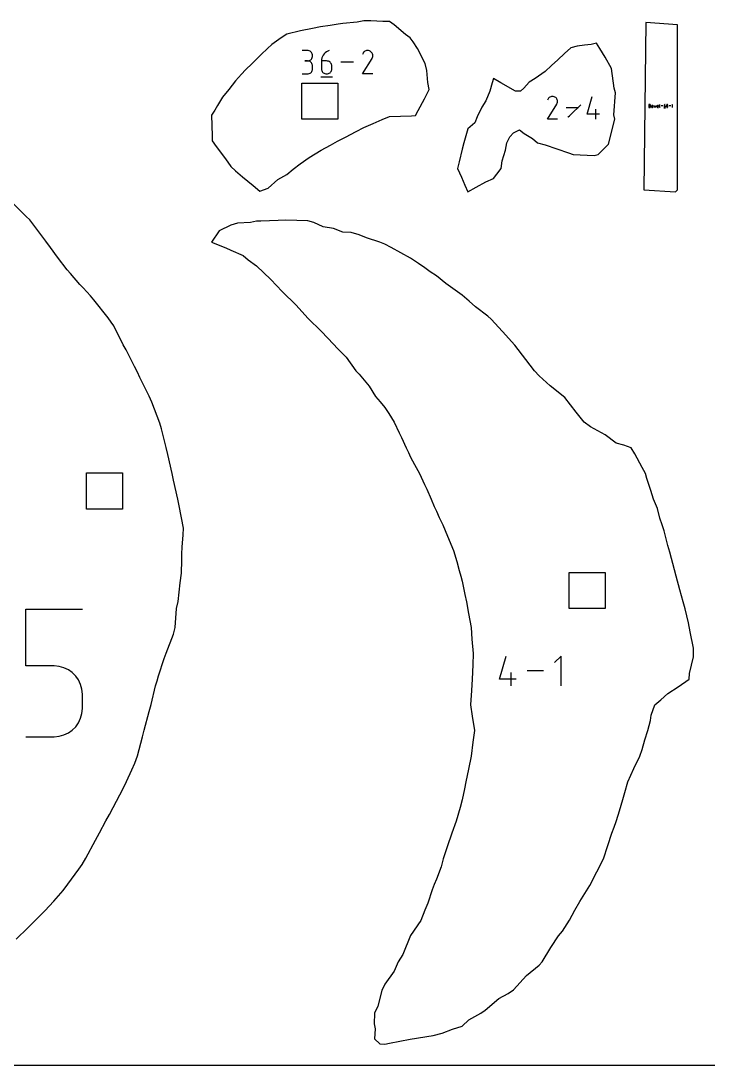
# Model space of a CAD drawing. Extents: x 0 to 12, y 0 to 12.
# Drawn here: x 4.609 to 7.65, y 0 to 4.624 of the extents above; entities that cross this region are included whole.
import ezdxf

# ---------------------------------------------------------------- set-up
doc = ezdxf.new("R2010")
doc.units = 0

msp = doc.modelspace()

# ---------------------------------------------------------------- linework, layer by layer
at = {"layer": 'annotation', "color": 1}
for p, q in [((5.876627, 4.492831), (5.853519, 4.492831)), ((5.880783, 4.492458), (5.876627, 4.492831)), ((5.884693, 4.491383), (5.880783, 4.492458)), ((5.888294, 4.489672), (5.884693, 4.491383)), ((5.891518, 4.487392), (5.888294, 4.489672)), ((5.894303, 4.484607), (5.891518, 4.487392)), ((5.960773, 4.487126), (5.955306, 4.483003)), ((5.966847, 4.49047), (5.960773, 4.487126)), ((5.973467, 4.492952), (5.966847, 4.49047)), ((5.973467, 4.492952), (5.973467, 4.492952)), ((6.128319, 4.487646), (6.12543, 4.484796)), ((6.131601, 4.48991), (6.128319, 4.487646)), ((6.135189, 4.491563), (6.131601, 4.48991)), ((6.138994, 4.492584), (6.135189, 4.491563)), ((6.142929, 4.492949), (6.138994, 4.492584)), ((6.146906, 4.492636), (6.142929, 4.492949)), ((6.150836, 4.491622), (6.146906, 4.492636)), ((6.154633, 4.489884), (6.150836, 4.491622)), ((6.158028, 4.487473), (6.154633, 4.489884)), ((6.154633, 4.489884), (6.154633, 4.489884)), ((6.160867, 4.48458), (6.158028, 4.487473)), ((5.876627, 4.446616), (5.865057, 4.446616)), ((5.865057, 4.446616), (5.876627, 4.446616)), ((5.876627, 4.446616), (5.880783, 4.446989)), ((5.880783, 4.446243), (5.876627, 4.446616)), ((5.876627, 4.446616), (5.876627, 4.446616)), ((5.880783, 4.446989), (5.884693, 4.448065)), ((5.884693, 4.445168), (5.880783, 4.446243)), ((5.884693, 4.448065), (5.888294, 4.449777)), ((5.888294, 4.443457), (5.884693, 4.445168)), ((5.888294, 4.449777), (5.891518, 4.452061)), ((5.891518, 4.441176), (5.888294, 4.443457)), ((5.891518, 4.452061), (5.894303, 4.454851)), ((5.894303, 4.438392), (5.891518, 4.441176)), ((5.896581, 4.481386), (5.894303, 4.484607)), ((5.894303, 4.454851), (5.896581, 4.458081)), ((5.89829, 4.477792), (5.896581, 4.481386)), ((5.896581, 4.458081), (5.89829, 4.461685)), ((5.899362, 4.473894), (5.89829, 4.477792)), ((5.89829, 4.461685), (5.899362, 4.465599)), ((5.899734, 4.469756), (5.899362, 4.473894)), ((5.899362, 4.465599), (5.899734, 4.469756)), ((5.899734, 4.469756), (5.899734, 4.469756)), ((5.939268, 4.453646), (5.938757, 4.446613)), ((5.938757, 4.446613), (5.938757, 4.412026)), ((5.961864, 4.446613), (5.938757, 4.446613)), ((5.940762, 4.460404), (5.939268, 4.453646)), ((5.943175, 4.466803), (5.940762, 4.460404)), ((5.946444, 4.472758), (5.943175, 4.466803)), ((5.950509, 4.478186), (5.946444, 4.472758)), ((5.955306, 4.483003), (5.950509, 4.478186)), ((5.96602, 4.446242), (5.961864, 4.446613)), ((5.969931, 4.445172), (5.96602, 4.446242)), ((5.973531, 4.443468), (5.969931, 4.445172)), ((5.976756, 4.441195), (5.973531, 4.443468)), ((5.97954, 4.438416), (5.976756, 4.441195)), ((6.080902, 4.440922), (6.024004, 4.440922)), ((6.119922, 4.388892), (6.162627, 4.45764)), ((6.123022, 4.481381), (6.119987, 4.47556)), ((6.12543, 4.484796), (6.123022, 4.481381)), ((6.163124, 4.481293), (6.160867, 4.48458)), ((6.162627, 4.45764), (6.162678, 4.457703)), ((6.162627, 4.45764), (6.162627, 4.45764)), ((6.162678, 4.457703), (6.162727, 4.457767)), ((6.162727, 4.457767), (6.162774, 4.457832)), ((6.162774, 4.457832), (6.162819, 4.457898)), ((6.162819, 4.457898), (6.162864, 4.457967)), ((6.162864, 4.457967), (6.162908, 4.458038)), ((6.162908, 4.458038), (6.162951, 4.458113)), ((6.162951, 4.458113), (6.162994, 4.458191)), ((6.162994, 4.458191), (6.163038, 4.458273)), ((6.163038, 4.458273), (6.164801, 4.462059)), ((6.163038, 4.458273), (6.163038, 4.458273)), ((6.164774, 4.477701), (6.163124, 4.481293)), ((6.165792, 4.473893), (6.164774, 4.477701)), ((6.164801, 4.462059), (6.165831, 4.465984)), ((6.166153, 4.469958), (6.165792, 4.473893)), ((6.165831, 4.465984), (6.166153, 4.469958)), ((5.888294, 4.392053), (5.891518, 4.394333)), ((5.891518, 4.394333), (5.894303, 4.397117)), ((5.896581, 4.43517), (5.894303, 4.438392)), ((5.894303, 4.397117), (5.896581, 4.400339)), ((5.89829, 4.431577), (5.896581, 4.43517)), ((5.896581, 4.400339), (5.89829, 4.403932)), ((5.899362, 4.427679), (5.89829, 4.431577)), ((5.89829, 4.403932), (5.899362, 4.407831)), ((5.899734, 4.423541), (5.899362, 4.427679)), ((5.899362, 4.407831), (5.899734, 4.411971)), ((5.899734, 4.411971), (5.899734, 4.423541)), ((5.899734, 4.423541), (5.899734, 4.423541)), ((5.938757, 4.412026), (5.938757, 4.412026)), ((5.938757, 4.412026), (5.93913, 4.407869)), ((5.93913, 4.407869), (5.940205, 4.403956)), ((5.940205, 4.403956), (5.941917, 4.400353)), ((5.941917, 4.400353), (5.944199, 4.397124)), ((5.944199, 4.397124), (5.946986, 4.394335)), ((5.946986, 4.394335), (5.950212, 4.392052)), ((5.973531, 4.392052), (5.976756, 4.394335)), ((5.976756, 4.394335), (5.97954, 4.397124)), ((5.981819, 4.435196), (5.97954, 4.438416)), ((5.97954, 4.397124), (5.981819, 4.400353)), ((5.983527, 4.4316), (5.981819, 4.435196)), ((5.981819, 4.400353), (5.983527, 4.403956)), ((5.9846, 4.427692), (5.983527, 4.4316)), ((5.983527, 4.403956), (5.9846, 4.407869)), ((5.984972, 4.423538), (5.9846, 4.427692)), ((5.9846, 4.407869), (5.984972, 4.412026)), ((5.984972, 4.412026), (5.984972, 4.423538)), ((5.984972, 4.423538), (5.984972, 4.423538)), ((5.853519, 4.388896), (5.876627, 4.388896)), ((5.876627, 4.388896), (5.880783, 4.389269)), ((5.876627, 4.388896), (5.876627, 4.388896)), ((5.880783, 4.389269), (5.884693, 4.390343)), ((5.884693, 4.390343), (5.888294, 4.392053)), ((5.935862, 4.375885), (5.987892, 4.375885)), ((5.950212, 4.392052), (5.953811, 4.39034)), ((5.953811, 4.39034), (5.957717, 4.389265)), ((5.957717, 4.389265), (5.961864, 4.388893)), ((5.961864, 4.388893), (5.96602, 4.389265)), ((5.961864, 4.388893), (5.961864, 4.388893)), ((5.96602, 4.389265), (5.969931, 4.39034)), ((5.969931, 4.39034), (5.973531, 4.392052)), ((6.166137, 4.388892), (6.119922, 4.388892)), ((6.939013, 4.188876), (6.980322, 4.255378)), ((6.942011, 4.278343), (6.939076, 4.272713)), ((6.944341, 4.281647), (6.942011, 4.278343)), ((6.947135, 4.284404), (6.944341, 4.281647)), ((6.950311, 4.286593), (6.947135, 4.284404)), ((6.953781, 4.288193), (6.950311, 4.286593)), ((6.957462, 4.289181), (6.953781, 4.288193)), ((6.961268, 4.289534), (6.957462, 4.289181)), ((6.965115, 4.289231), (6.961268, 4.289534)), ((6.968917, 4.28825), (6.965115, 4.289231)), ((6.972589, 4.286569), (6.968917, 4.28825)), ((6.975874, 4.284236), (6.972589, 4.286569)), ((6.972589, 4.286569), (6.972589, 4.286569)), ((6.97862, 4.281438), (6.975874, 4.284236)), ((6.980803, 4.278258), (6.97862, 4.281438)), ((6.980322, 4.255378), (6.980371, 4.25544)), ((6.980322, 4.255378), (6.980322, 4.255378)), ((6.980371, 4.25544), (6.980419, 4.255501)), ((6.980419, 4.255501), (6.980464, 4.255564)), ((6.980464, 4.255564), (6.980509, 4.255628)), ((6.980509, 4.255628), (6.980552, 4.255694)), ((6.980552, 4.255694), (6.980594, 4.255763)), ((6.980594, 4.255763), (6.980636, 4.255835)), ((6.980636, 4.255835), (6.980678, 4.255911)), ((6.980678, 4.255911), (6.98072, 4.255991)), ((6.98072, 4.255991), (6.982425, 4.259653)), ((6.98072, 4.255991), (6.98072, 4.255991)), ((6.9824, 4.274784), (6.980803, 4.278258)), ((6.983385, 4.2711), (6.9824, 4.274784)), ((6.982425, 4.259653), (6.983422, 4.263449)), ((6.983733, 4.267293), (6.983385, 4.2711)), ((6.983422, 4.263449), (6.983733, 4.267293)), ((7.114259, 4.211255), (7.136581, 4.289536)), ((7.076522, 4.239207), (7.021483, 4.239207)), ((7.037058, 4.203772), (7.042383, 4.210199)), ((7.042383, 4.210199), (7.08629, 4.252314)), ((7.170151, 4.211255), (7.114259, 4.211255)), ((7.153397, 4.188877), (7.153397, 4.233582)), ((7.392079, 4.254016), (7.387576, 4.254016)), ((7.387576, 4.254016), (7.387576, 4.240515)), ((7.387576, 4.240523), (7.392079, 4.240523)), ((7.387576, 4.240515), (7.387576, 4.240523)), ((7.392616, 4.253968), (7.392079, 4.254016)), ((7.392079, 4.240523), (7.392616, 4.240572)), ((7.392079, 4.240523), (7.392079, 4.240523)), ((7.393122, 4.253828), (7.392616, 4.253968)), ((7.392616, 4.240572), (7.393122, 4.240711)), ((7.393588, 4.253606), (7.393122, 4.253828)), ((7.393122, 4.240711), (7.393588, 4.240933)), ((7.394006, 4.25331), (7.393588, 4.253606)), ((7.393588, 4.240933), (7.394006, 4.24123)), ((7.394367, 4.252948), (7.394006, 4.25331)), ((7.394006, 4.24123), (7.394367, 4.241591)), ((7.394663, 4.252529), (7.394367, 4.252948)), ((7.394367, 4.241591), (7.394663, 4.24201)), ((7.394885, 4.252061), (7.394663, 4.252529)), ((7.394663, 4.24201), (7.394885, 4.242478)), ((7.395025, 4.251553), (7.394885, 4.252061)), ((7.394885, 4.242478), (7.395025, 4.242986)), ((7.395073, 4.251014), (7.395025, 4.251553)), ((7.395025, 4.242986), (7.395073, 4.243525)), ((7.395073, 4.243525), (7.395073, 4.251014)), ((7.395073, 4.251014), (7.395073, 4.251014)), ((7.400184, 4.24705), (7.400136, 4.246511)), ((7.400136, 4.246511), (7.400136, 4.243517)), ((7.400136, 4.243517), (7.400136, 4.243517)), ((7.400136, 4.243517), (7.400184, 4.242978)), ((7.400324, 4.247557), (7.400184, 4.24705)), ((7.400184, 4.242978), (7.400324, 4.24247)), ((7.400546, 4.248024), (7.400324, 4.247557)), ((7.400324, 4.24247), (7.400546, 4.242002)), ((7.400842, 4.248442), (7.400546, 4.248024)), ((7.400546, 4.242002), (7.400842, 4.241583)), ((7.401204, 4.248802), (7.400842, 4.248442)), ((7.400842, 4.241583), (7.401204, 4.241221)), ((7.401623, 4.249097), (7.401204, 4.248802)), ((7.401204, 4.241221), (7.401623, 4.240925)), ((7.402091, 4.249318), (7.401623, 4.249097)), ((7.401623, 4.240925), (7.402091, 4.240703)), ((7.402598, 4.249457), (7.402091, 4.249318)), ((7.402091, 4.240703), (7.402598, 4.240563)), ((7.403138, 4.249505), (7.402598, 4.249457)), ((7.402598, 4.240563), (7.403138, 4.240515)), ((7.403677, 4.249457), (7.403138, 4.249505)), ((7.403138, 4.249505), (7.403138, 4.249505)), ((7.403138, 4.240515), (7.403677, 4.240563)), ((7.403138, 4.240515), (7.403138, 4.240515)), ((7.404185, 4.249318), (7.403677, 4.249457)), ((7.403677, 4.240563), (7.404185, 4.240703)), ((7.404652, 4.249097), (7.404185, 4.249318)), ((7.404185, 4.240703), (7.404653, 4.240925)), ((7.405071, 4.248802), (7.404652, 4.249097)), ((7.404653, 4.240925), (7.405072, 4.241221)), ((7.405433, 4.248442), (7.405071, 4.248802)), ((7.405072, 4.241221), (7.405433, 4.241583)), ((7.405729, 4.248024), (7.405433, 4.248442)), ((7.405433, 4.241583), (7.40573, 4.242002)), ((7.405952, 4.247557), (7.405729, 4.248024)), ((7.40573, 4.242002), (7.405952, 4.24247)), ((7.406091, 4.24705), (7.405952, 4.247557)), ((7.405952, 4.24247), (7.406091, 4.242978)), ((7.40614, 4.246511), (7.406091, 4.24705)), ((7.406091, 4.242978), (7.40614, 4.243517)), ((7.40614, 4.243517), (7.40614, 4.246511)), ((7.40614, 4.246511), (7.40614, 4.246511)), ((7.413459, 4.240515), (7.411203, 4.249505)), ((7.415706, 4.246511), (7.413459, 4.240515)), ((7.417953, 4.240515), (7.415706, 4.246511)), ((7.420209, 4.249505), (7.417953, 4.240515)), ((7.425321, 4.247061), (7.425272, 4.246523)), ((7.425272, 4.246523), (7.425272, 4.242774)), ((7.425272, 4.245018), (7.431268, 4.245018)), ((7.425272, 4.242774), (7.425272, 4.242774)), ((7.425272, 4.242774), (7.425309, 4.242367)), ((7.425309, 4.242367), (7.425413, 4.241985)), ((7.42546, 4.247568), (7.425321, 4.247061)), ((7.425413, 4.241985), (7.42558, 4.241633)), ((7.425682, 4.248034), (7.42546, 4.247568)), ((7.42558, 4.241633), (7.425802, 4.241317)), ((7.425978, 4.248453), (7.425682, 4.248034)), ((7.425802, 4.241317), (7.426073, 4.241045)), ((7.42634, 4.248815), (7.425978, 4.248453)), ((7.426073, 4.241045), (7.426387, 4.240822)), ((7.426759, 4.249111), (7.42634, 4.248815)), ((7.426387, 4.240822), (7.426738, 4.240656)), ((7.426738, 4.240656), (7.427119, 4.240551)), ((7.427225, 4.249333), (7.426759, 4.249111)), ((7.427119, 4.240551), (7.427524, 4.240515)), ((7.427732, 4.249472), (7.427225, 4.249333)), ((7.427524, 4.240515), (7.431268, 4.240515)), ((7.42827, 4.249521), (7.427732, 4.249472)), ((7.42881, 4.249472), (7.42827, 4.249521)), ((7.42827, 4.249521), (7.42827, 4.249521)), ((7.429317, 4.249333), (7.42881, 4.249472)), ((7.429784, 4.249111), (7.429317, 4.249333)), ((7.430202, 4.248815), (7.429784, 4.249111)), ((7.430564, 4.248453), (7.430202, 4.248815)), ((7.430859, 4.248034), (7.430564, 4.248453)), ((7.431081, 4.247568), (7.430859, 4.248034)), ((7.43122, 4.247061), (7.431081, 4.247568)), ((7.431268, 4.246523), (7.43122, 4.247061)), ((7.431268, 4.245018), (7.431268, 4.246523)), ((7.431268, 4.246523), (7.431268, 4.246523)), ((7.436331, 4.242022), (7.436331, 4.254027)), ((7.436355, 4.24175), (7.436331, 4.242022)), ((7.436425, 4.241494), (7.436355, 4.24175)), ((7.436537, 4.241259), (7.436425, 4.241494)), ((7.436685, 4.241048), (7.436537, 4.241259)), ((7.436867, 4.240867), (7.436685, 4.241048)), ((7.437078, 4.240718), (7.436867, 4.240867)), ((7.437313, 4.240607), (7.437078, 4.240718)), ((7.437569, 4.240537), (7.437313, 4.240607)), ((7.437841, 4.240513), (7.437569, 4.240537)), ((7.437841, 4.240513), (7.437841, 4.240513)), ((7.450288, 4.247266), (7.442905, 4.247266)), ((7.454974, 4.238827), (7.461725, 4.238827)), ((7.455416, 4.248917), (7.455349, 4.248004)), ((7.455349, 4.248004), (7.455349, 4.243516)), ((7.458348, 4.248004), (7.455349, 4.248004)), ((7.455349, 4.243516), (7.455349, 4.243516)), ((7.455349, 4.243516), (7.455398, 4.242977)), ((7.455398, 4.242977), (7.455537, 4.242469)), ((7.45561, 4.249793), (7.455416, 4.248917)), ((7.455537, 4.242469), (7.455759, 4.242002)), ((7.455923, 4.250624), (7.45561, 4.249793)), ((7.455759, 4.242002), (7.456056, 4.241583)), ((7.456347, 4.251396), (7.455923, 4.250624)), ((7.456056, 4.241583), (7.456417, 4.241221)), ((7.456874, 4.2521), (7.456347, 4.251396)), ((7.456417, 4.241221), (7.456836, 4.240925)), ((7.456836, 4.240925), (7.457303, 4.240703)), ((7.457497, 4.252725), (7.456874, 4.2521)), ((7.457303, 4.240703), (7.457809, 4.240563)), ((7.458206, 4.25326), (7.457497, 4.252725)), ((7.457809, 4.240563), (7.458348, 4.240515)), ((7.458994, 4.253694), (7.458206, 4.25326)), ((7.458887, 4.247956), (7.458348, 4.248004)), ((7.458348, 4.240515), (7.458887, 4.240563)), ((7.458348, 4.240515), (7.458348, 4.240515)), ((7.459394, 4.247817), (7.458887, 4.247956)), ((7.458887, 4.240563), (7.459394, 4.240703)), ((7.459853, 4.254016), (7.458994, 4.253694)), ((7.459861, 4.247596), (7.459394, 4.247817)), ((7.459394, 4.240703), (7.459861, 4.240925)), ((7.459853, 4.254016), (7.459853, 4.254016)), ((7.46028, 4.247301), (7.459861, 4.247596)), ((7.459861, 4.240925), (7.46028, 4.241221)), ((7.460641, 4.24694), (7.46028, 4.247301)), ((7.46028, 4.241221), (7.460641, 4.241583)), ((7.460937, 4.246523), (7.460641, 4.24694)), ((7.460641, 4.241583), (7.460937, 4.242002)), ((7.461158, 4.246056), (7.460937, 4.246523)), ((7.460937, 4.242002), (7.461158, 4.242469)), ((7.461297, 4.245549), (7.461158, 4.246056)), ((7.461158, 4.242469), (7.461297, 4.242977)), ((7.461346, 4.24501), (7.461297, 4.245549)), ((7.461297, 4.242977), (7.461346, 4.243516)), ((7.461346, 4.243516), (7.461346, 4.24501)), ((7.461346, 4.24501), (7.461346, 4.24501)), ((7.466539, 4.2492), (7.46641, 4.247907)), ((7.46641, 4.247907), (7.46641, 4.246609)), ((7.46641, 4.246609), (7.466539, 4.245315)), ((7.466798, 4.250478), (7.466539, 4.2492)), ((7.466539, 4.245315), (7.466798, 4.244036)), ((7.467186, 4.25173), (7.466798, 4.250478)), ((7.466798, 4.244036), (7.467186, 4.242782)), ((7.467704, 4.252947), (7.467186, 4.25173)), ((7.467186, 4.242782), (7.467704, 4.241562)), ((7.467878, 4.253237), (7.467704, 4.252947)), ((7.467704, 4.252947), (7.467704, 4.252947)), ((7.467704, 4.241562), (7.467704, 4.241562)), ((7.467704, 4.241562), (7.46777, 4.241439)), ((7.46777, 4.241439), (7.467844, 4.241322)), ((7.467844, 4.241322), (7.467927, 4.241211)), ((7.468095, 4.253484), (7.467878, 4.253237)), ((7.467927, 4.241211), (7.468017, 4.241106)), ((7.468017, 4.241106), (7.468115, 4.241009)), ((7.468348, 4.253686), (7.468095, 4.253484)), ((7.468115, 4.241009), (7.468221, 4.240918)), ((7.468221, 4.240918), (7.468333, 4.240835)), ((7.468333, 4.240835), (7.468452, 4.24076)), ((7.46863, 4.25384), (7.468348, 4.253686)), ((7.468452, 4.24076), (7.468577, 4.240693)), ((7.468577, 4.240693), (7.468577, 4.240693)), ((7.468577, 4.240693), (7.468891, 4.240576)), ((7.468932, 4.253944), (7.46863, 4.25384)), ((7.468891, 4.240576), (7.469213, 4.240517)), ((7.469249, 4.253996), (7.468932, 4.253944)), ((7.469213, 4.240517), (7.469536, 4.240516)), ((7.469573, 4.253993), (7.469249, 4.253996)), ((7.469536, 4.240516), (7.469852, 4.240568)), ((7.469897, 4.253932), (7.469573, 4.253993)), ((7.469852, 4.240568), (7.470154, 4.240673)), ((7.470213, 4.253813), (7.469897, 4.253932)), ((7.470154, 4.240673), (7.470435, 4.240827)), ((7.470334, 4.253749), (7.470213, 4.253813)), ((7.470213, 4.253813), (7.470213, 4.253813)), ((7.47045, 4.253676), (7.470334, 4.253749)), ((7.470435, 4.240827), (7.470688, 4.241028)), ((7.470561, 4.253594), (7.47045, 4.253676)), ((7.470666, 4.253504), (7.470561, 4.253594)), ((7.470764, 4.253406), (7.470666, 4.253504)), ((7.470688, 4.241028), (7.470905, 4.241274)), ((7.470855, 4.2533), (7.470764, 4.253406)), ((7.470938, 4.253189), (7.470855, 4.2533)), ((7.470905, 4.241274), (7.471079, 4.241563)), ((7.471013, 4.253071), (7.470938, 4.253189)), ((7.471079, 4.252948), (7.471013, 4.253071)), ((7.471599, 4.251728), (7.471079, 4.252948)), ((7.471079, 4.252948), (7.471079, 4.252948)), ((7.471079, 4.241563), (7.471599, 4.24278)), ((7.471079, 4.241563), (7.471079, 4.241563)), ((7.471989, 4.250474), (7.471599, 4.251728)), ((7.471599, 4.24278), (7.471989, 4.244032)), ((7.47225, 4.249195), (7.471989, 4.250474)), ((7.471989, 4.244032), (7.47225, 4.24531)), ((7.47238, 4.247902), (7.47225, 4.249195)), ((7.47225, 4.24531), (7.47238, 4.246603)), ((7.47238, 4.246603), (7.47238, 4.247902)), ((7.484825, 4.247266), (7.477443, 4.247266)), ((7.492889, 4.254016), (7.489887, 4.251014)), ((7.492889, 4.240515), (7.492889, 4.254016)), ((6.983718, 4.188876), (6.939013, 4.188876)), ((7.028803, 4.197638), (7.030421, 4.198512)), ((7.030421, 4.198512), (7.037058, 4.203772)), ((4.629808, 1.767604), (4.629808, 2.019419)), ((4.629808, 2.019419), (4.880949, 2.019419)), ((6.727408, 1.709412), (6.75654, 1.81158)), ((6.999927, 1.81158), (6.970721, 1.782366)), ((6.999927, 1.680206), (6.999927, 1.81158)), ((4.755378, 1.767604), (4.629808, 1.767604)), ((4.777925, 1.765589), (4.755378, 1.767604)), ((4.799156, 1.759776), (4.777925, 1.765589)), ((4.818715, 1.750517), (4.799156, 1.759776)), ((4.836243, 1.738162), (4.818715, 1.750517)), ((4.851386, 1.723061), (4.836243, 1.738162)), ((4.863784, 1.705564), (4.851386, 1.723061)), ((6.778488, 1.680206), (6.778488, 1.738553)), ((6.921464, 1.745893), (6.849631, 1.745893)), ((4.873082, 1.686024), (4.863784, 1.705564)), ((4.878923, 1.664789), (4.873082, 1.686024)), ((4.880949, 1.642211), (4.878923, 1.664789)), ((6.800353, 1.709412), (6.727408, 1.709412)), ((4.880949, 1.579656), (4.880949, 1.642211)), ((4.880949, 1.642211), (4.880949, 1.642211)), ((4.878922, 1.557067), (4.880949, 1.579656)), ((4.863776, 1.51622), (4.873078, 1.535803)), ((4.873078, 1.535803), (4.878922, 1.557067)), ((4.818699, 1.471114), (4.836229, 1.48352)), ((4.836229, 1.48352), (4.851374, 1.498674)), ((4.851374, 1.498674), (4.863776, 1.51622)), ((4.629808, 1.453944), (4.755378, 1.453944)), ((4.755378, 1.453944), (4.777916, 1.45597)), ((4.755378, 1.453944), (4.755378, 1.453944)), ((4.777916, 1.45597), (4.799142, 1.461812)), ((4.799142, 1.461812), (4.818699, 1.471114))]:
    msp.add_line(p, q, dxfattribs=at)
at = {"layer": 'boundary', "color": 5}
for p, q in [((6.157007, 4.624012), (6.126953, 4.623708)), ((6.210679, 4.621392), (6.157007, 4.624012)), ((5.845672, 4.580062), (5.785613, 4.56571)), ((5.899393, 4.590824), (5.845672, 4.580062)), ((5.934584, 4.597243), (5.899393, 4.590824)), ((5.977982, 4.603605), (5.934584, 4.597243)), ((6.013173, 4.609683), (5.977982, 4.603605)), ((6.033599, 4.61292), (6.013173, 4.609683)), ((6.097081, 4.618399), (6.033599, 4.61292)), ((6.126953, 4.623708), (6.097081, 4.618399)), ((6.240733, 4.621696), (6.210679, 4.621392)), ((6.260423, 4.605791), (6.240733, 4.621696)), ((6.311204, 4.564332), (6.260423, 4.605791)), ((7.374609, 4.616406), (7.365234, 3.875781)), ((7.515234, 4.607031), (7.374609, 4.616406)), ((7.515234, 3.875781), (7.515234, 4.607031)), ((5.760556, 4.548427), (5.718701, 4.518915)), ((5.785613, 4.56571), (5.760556, 4.548427)), ((6.330894, 4.548427), (6.311204, 4.564332)), ((6.344149, 4.531707), (6.330894, 4.548427)), ((6.363632, 4.501653), (6.344149, 4.531707)), ((5.700505, 4.50228), (5.671833, 4.474554)), ((5.718701, 4.518915), (5.700505, 4.50228)), ((6.398069, 4.434647), (6.363632, 4.501653)), ((7.042383, 4.50522), (7.014293, 4.479264)), ((7.071233, 4.512103), (7.042383, 4.50522)), ((7.103662, 4.516489), (7.071233, 4.512103)), ((7.132847, 4.519981), (7.103662, 4.516489)), ((7.156163, 4.524629), (7.132847, 4.519981)), ((7.17043, 4.502314), (7.156163, 4.524629)), ((7.194369, 4.463611), (7.17043, 4.502314)), ((5.652066, 4.4546), (5.6323, 4.434647)), ((5.671833, 4.474554), (5.652066, 4.4546)), ((6.984819, 4.452029), (6.956729, 4.426072)), ((7.014293, 4.479264), (6.984819, 4.452029)), ((7.222754, 4.412812), (7.194369, 4.463611)), ((5.602436, 4.407505), (5.584571, 4.387797)), ((5.6323, 4.434647), (5.602436, 4.407505)), ((6.404815, 4.404593), (6.398069, 4.434647)), ((6.409533, 4.350921), (6.404815, 4.404593)), ((6.928603, 4.400162), (6.885057, 4.369175)), ((6.956729, 4.426072), (6.928603, 4.400162)), ((7.234761, 4.325553), (7.222754, 4.412812)), ((5.558053, 4.358095), (5.543358, 4.339481)), ((5.584571, 4.387797), (5.558053, 4.358095)), ((6.416279, 4.320867), (6.409533, 4.350921)), ((6.695104, 4.349536), (6.683559, 4.312292)), ((6.701043, 4.368786), (6.695104, 4.349536)), ((6.732636, 4.349565), (6.701043, 4.368786)), ((6.797624, 4.312292), (6.732636, 4.349565)), ((6.858369, 4.352837), (6.835117, 4.326369)), ((6.885057, 4.369175), (6.858369, 4.352837)), ((5.528664, 4.320867), (5.501052, 4.285696)), ((5.543358, 4.339481), (5.528664, 4.320867)), ((6.395609, 4.279187), (6.416279, 4.320867)), ((6.683559, 4.312292), (6.666069, 4.26955)), ((6.820246, 4.312292), (6.797624, 4.312292)), ((6.835117, 4.326369), (6.820246, 4.312292)), ((7.233667, 4.208443), (7.240234, 4.305601)), ((7.240234, 4.305601), (7.234761, 4.325553)), ((5.501052, 4.285696), (5.47818, 4.249729)), ((6.366321, 4.227245), (6.395609, 4.279187)), ((6.666069, 4.26955), (6.649362, 4.241255)), ((5.46732, 4.228932), (5.452893, 4.207087)), ((5.47818, 4.249729), (5.46732, 4.228932)), ((6.354513, 4.20502), (6.366321, 4.227245)), ((6.649362, 4.241255), (6.628618, 4.198512)), ((7.237946, 4.188562), (7.233667, 4.208443)), ((5.452893, 4.207087), (5.455329, 4.114946)), ((6.126953, 4.152319), (6.168429, 4.16972)), ((6.168429, 4.16972), (6.207231, 4.187054)), ((6.207231, 4.187054), (6.240733, 4.200946)), ((6.240733, 4.200946), (6.337598, 4.203402)), ((6.337598, 4.203402), (6.354513, 4.20502)), ((6.617395, 4.173072), (6.587263, 4.146064)), ((6.628618, 4.198512), (6.617395, 4.173072)), ((7.209467, 4.077716), (7.237946, 4.188562)), ((6.045158, 4.109582), (6.092148, 4.134174)), ((6.092148, 4.134174), (6.126953, 4.152319)), ((6.578227, 4.115398), (6.569192, 4.084732)), ((6.587263, 4.146064), (6.578227, 4.115398)), ((6.772522, 4.110109), (6.78957, 4.127816)), ((6.78957, 4.127816), (6.814823, 4.142278)), ((6.814823, 4.142278), (6.835575, 4.125603)), ((6.835575, 4.125603), (6.873425, 4.103679)), ((5.455329, 4.114946), (5.45524, 4.093307)), ((5.45524, 4.093307), (5.472831, 4.067384)), ((5.937717, 4.051012), (5.97855, 4.073789)), ((5.97855, 4.073789), (6.009713, 4.090934)), ((6.009713, 4.090934), (6.045158, 4.109582)), ((6.569192, 4.084732), (6.562037, 4.055688)), ((6.753458, 4.051726), (6.75887, 4.084732)), ((6.75887, 4.084732), (6.772522, 4.110109)), ((6.873425, 4.103679), (6.895822, 4.084732)), ((6.895822, 4.084732), (6.928603, 4.075379)), ((6.928603, 4.075379), (7.031794, 4.039691)), ((7.163165, 4.031977), (7.209467, 4.077716)), ((5.472831, 4.067384), (5.513602, 4.01279)), ((5.884057, 4.018371), (5.937717, 4.051012)), ((6.562037, 4.055688), (6.54841, 3.999997)), ((6.739323, 4.003958), (6.753458, 4.051726)), ((7.031794, 4.039691), (7.052334, 4.031763)), ((7.052334, 4.031763), (7.146213, 4.027909)), ((7.146213, 4.027909), (7.163165, 4.031977)), ((5.513602, 4.01279), (5.537206, 3.979527)), ((5.537206, 3.979527), (5.558053, 3.959398)), ((5.814022, 3.966737), (5.844076, 3.990715)), ((5.844076, 3.990715), (5.884057, 4.018371)), ((6.54841, 3.999997), (6.541279, 3.970952)), ((6.734117, 3.970952), (6.739323, 4.003958)), ((5.558053, 3.959398), (5.588827, 3.93334)), ((5.588827, 3.93334), (5.636851, 3.895439)), ((5.746514, 3.921189), (5.785613, 3.943164)), ((5.785613, 3.943164), (5.814022, 3.966737)), ((6.541279, 3.970952), (6.558463, 3.931892)), ((6.558463, 3.931892), (6.574156, 3.896232)), ((6.701043, 3.926761), (6.715012, 3.945425)), ((6.715012, 3.945425), (6.734117, 3.970952)), ((5.636851, 3.895439), (5.666877, 3.870608)), ((5.703636, 3.883822), (5.746514, 3.921189)), ((6.574156, 3.896232), (6.587263, 3.866406)), ((6.587263, 3.866406), (6.623311, 3.887463)), ((6.623311, 3.887463), (6.66609, 3.910692)), ((6.66609, 3.910692), (6.701043, 3.926761)), ((5.666877, 3.870608), (5.703636, 3.883822)), ((7.365234, 3.875781), (7.505859, 3.866406)), ((7.505859, 3.866406), (7.515234, 3.875781)), ((4.632423, 3.758437), (4.558151, 3.831635)), ((4.648262, 3.743147), (4.632423, 3.758437)), ((4.662097, 3.725325), (4.648262, 3.743147)), ((4.719431, 3.648523), (4.662097, 3.725325)), ((5.537179, 3.720067), (5.486345, 3.694707)), ((5.566967, 3.727864), (5.537179, 3.720067)), ((5.624819, 3.731511), (5.566967, 3.727864)), ((5.650959, 3.736492), (5.624819, 3.731511)), ((5.671152, 3.737459), (5.650959, 3.736492)), ((5.747687, 3.7406), (5.671152, 3.737459)), ((5.781207, 3.741185), (5.747687, 3.7406)), ((5.87852, 3.73883), (5.781207, 3.741185)), ((5.904481, 3.731691), (5.87852, 3.73883)), ((5.946422, 3.711775), (5.904481, 3.731691)), ((5.9923, 3.704611), (5.946422, 3.711775)), ((6.033361, 3.688389), (5.9923, 3.704611)), ((5.486345, 3.694707), (5.452863, 3.643872)), ((6.069898, 3.6866), (6.033361, 3.688389)), ((6.10608, 3.677031), (6.069898, 3.6866)), ((6.138973, 3.663928), (6.10608, 3.677031)), ((6.197226, 3.643872), (6.138973, 3.663928)), ((4.739765, 3.620906), (4.719431, 3.648523)), ((4.77126, 3.577835), (4.739765, 3.620906)), ((5.452863, 3.643872), (5.514983, 3.619464)), ((5.514983, 3.619464), (5.537179, 3.608302)), ((5.537179, 3.608302), (5.592037, 3.58495)), ((6.21986, 3.634974), (6.197226, 3.643872)), ((6.247562, 3.619814), (6.21986, 3.634974)), ((6.289783, 3.596192), (6.247562, 3.619814)), ((4.813218, 3.522197), (4.77126, 3.577835)), ((5.592037, 3.58495), (5.614491, 3.56656)), ((5.614491, 3.56656), (5.650959, 3.53921)), ((6.33364, 3.573892), (6.289783, 3.596192)), ((6.368182, 3.549231), (6.33364, 3.573892)), ((4.828289, 3.50543), (4.813218, 3.522197)), ((5.650959, 3.53921), (5.714193, 3.479546)), ((6.39678, 3.530092), (6.368182, 3.549231)), ((6.420581, 3.512318), (6.39678, 3.530092)), ((4.86997, 3.457349), (4.828289, 3.50543)), ((5.714193, 3.479546), (5.76474, 3.425556)), ((6.44742, 3.495571), (6.420581, 3.512318)), ((6.490135, 3.460735), (6.44742, 3.495571)), ((4.884491, 3.442278), (4.86997, 3.457349)), ((4.916212, 3.406721), (4.884491, 3.442278)), ((5.76474, 3.425556), (5.827717, 3.365434)), ((6.5612, 3.409225), (6.490135, 3.460735)), ((4.931283, 3.388532), (4.916212, 3.406721)), ((4.995012, 3.309733), (4.931283, 3.388532)), ((6.592123, 3.38322), (6.5612, 3.409225)), ((6.621406, 3.358308), (6.592123, 3.38322)), ((5.827717, 3.365434), (5.87852, 3.306935)), ((6.67498, 3.316413), (6.621406, 3.358308)), ((5.008549, 3.289823), (4.995012, 3.309733)), ((5.020363, 3.272955), (5.008549, 3.289823)), ((5.87852, 3.306935), (5.938771, 3.248825)), ((6.690398, 3.302532), (6.67498, 3.316413)), ((6.740657, 3.248448), (6.690398, 3.302532)), ((5.061376, 3.189317), (5.020363, 3.272955)), ((5.938771, 3.248825), (5.9923, 3.192761)), ((6.794727, 3.188752), (6.740657, 3.248448)), ((5.9923, 3.192761), (6.010577, 3.173475)), ((5.075225, 3.167455), (5.061376, 3.189317)), ((5.111906, 3.093145), (5.075225, 3.167455)), ((6.010577, 3.173475), (6.048188, 3.13478)), ((6.843124, 3.124095), (6.794727, 3.188752)), ((6.048188, 3.13478), (6.091294, 3.074972)), ((6.881395, 3.074972), (6.843124, 3.124095)), ((5.12439, 3.068746), (5.111906, 3.093145)), ((5.135144, 3.045395), (5.12439, 3.068746)), ((6.091294, 3.074972), (6.10608, 3.059088)), ((6.10608, 3.059088), (6.149747, 3.005871)), ((6.90254, 3.051674), (6.881395, 3.074972)), ((5.177052, 2.961757), (5.135144, 3.045395)), ((6.149747, 3.005871), (6.177577, 2.961192)), ((6.951313, 3.008015), (6.90254, 3.051674)), ((7.01632, 2.956399), (6.951313, 3.008015)), ((5.187787, 2.935533), (5.177052, 2.961757)), ((6.177577, 2.961192), (6.198719, 2.936767)), ((5.222989, 2.843199), (5.187787, 2.935533)), ((6.198719, 2.936767), (6.21986, 2.912342)), ((7.066832, 2.890788), (7.01632, 2.956399)), ((6.21986, 2.912342), (6.237714, 2.885578)), ((6.237714, 2.885578), (6.260292, 2.847412)), ((7.101746, 2.847412), (7.066832, 2.890788)), ((5.231235, 2.817835), (5.222989, 2.843199)), ((6.260292, 2.847412), (6.282934, 2.799234)), ((7.1301, 2.827005), (7.101746, 2.847412)), ((7.194347, 2.791303), (7.1301, 2.827005)), ((5.251108, 2.734197), (5.231235, 2.817835)), ((6.282934, 2.799234), (6.293822, 2.778801)), ((6.293822, 2.778801), (6.313929, 2.733632)), ((7.243881, 2.754361), (7.194347, 2.791303)), ((5.258742, 2.704055), (5.251108, 2.734197)), ((6.313929, 2.733632), (6.323785, 2.71274)), ((7.276612, 2.745371), (7.243881, 2.754361)), ((7.309152, 2.733632), (7.276612, 2.745371)), ((7.325783, 2.706471), (7.309152, 2.733632)), ((5.277761, 2.620417), (5.258742, 2.704055)), ((6.323785, 2.71274), (6.33364, 2.691848)), ((6.33364, 2.691848), (6.350805, 2.660104)), ((7.357661, 2.64591), (7.325783, 2.706471)), ((6.350805, 2.660104), (6.372151, 2.619852)), ((7.372559, 2.619852), (7.357661, 2.64591)), ((5.284114, 2.590275), (5.277761, 2.620417)), ((5.302851, 2.506637), (5.284114, 2.590275)), ((6.372151, 2.619852), (6.394545, 2.571021)), ((7.379181, 2.598332), (7.372559, 2.619852)), ((7.396455, 2.544866), (7.379181, 2.598332)), ((6.394545, 2.571021), (6.404583, 2.549751)), ((6.404583, 2.549751), (6.424107, 2.506072)), ((7.407872, 2.506072), (7.396455, 2.544866)), ((5.308749, 2.477235), (5.302851, 2.506637)), ((6.424107, 2.506072), (6.438337, 2.473182)), ((7.425693, 2.464436), (7.407872, 2.506072)), ((5.327863, 2.377786), (5.308749, 2.477235)), ((6.438337, 2.473182), (6.44742, 2.452234)), ((6.44742, 2.452234), (6.460553, 2.424949)), ((7.436511, 2.422682), (7.425693, 2.464436)), ((6.460553, 2.424949), (6.476537, 2.392292)), ((7.447188, 2.392292), (7.436511, 2.422682)), ((5.326576, 2.347993), (5.327863, 2.377786)), ((6.476537, 2.392292), (6.49677, 2.342305)), ((7.455094, 2.366525), (7.447188, 2.392292)), ((7.471441, 2.300771), (7.455094, 2.366525)), ((5.323032, 2.293799), (5.326576, 2.347993)), ((6.49677, 2.342305), (6.522759, 2.278511)), ((5.321621, 2.264006), (5.323032, 2.293799)), ((6.522759, 2.278511), (6.53795, 2.230078)), ((7.480436, 2.27192), (7.471441, 2.300771)), ((7.501547, 2.193635), (7.480436, 2.27192)), ((5.318815, 2.178518), (5.321228, 2.235714)), ((5.321228, 2.235714), (5.321621, 2.264006)), ((6.53795, 2.230078), (6.548605, 2.190968)), ((5.313259, 2.135986), (5.318815, 2.178518)), ((6.548605, 2.190968), (6.556288, 2.164731)), ((7.509089, 2.164731), (7.501547, 2.193635)), ((5.304633, 2.052265), (5.313259, 2.135986)), ((6.556288, 2.164731), (6.5612, 2.142918)), ((6.5612, 2.142918), (6.574065, 2.084366)), ((7.525362, 2.104873), (7.509089, 2.164731)), ((6.574065, 2.084366), (6.580935, 2.050951)), ((7.539479, 2.050951), (7.525362, 2.104873)), ((5.297879, 2.021375), (5.304633, 2.052265)), ((6.580935, 2.050951), (6.590223, 1.999315)), ((7.548033, 2.020108), (7.539479, 2.050951)), ((5.290747, 1.937737), (5.297879, 2.021375)), ((6.590223, 1.999315), (6.600991, 1.937171)), ((7.563487, 1.957781), (7.548033, 2.020108)), ((7.571195, 1.919209), (7.563487, 1.957781)), ((5.251478, 1.823957), (5.283679, 1.907595)), ((5.283679, 1.907595), (5.290747, 1.937737)), ((6.600991, 1.937171), (6.604967, 1.88588)), ((7.585221, 1.84675), (7.571195, 1.919209)), ((6.604967, 1.88588), (6.609932, 1.823391)), ((5.243331, 1.800845), (5.251478, 1.823957)), ((6.609932, 1.823391), (6.608794, 1.7721)), ((7.567637, 1.734516), (7.585221, 1.807362)), ((7.585221, 1.807362), (7.585221, 1.84675)), ((5.218348, 1.723537), (5.243331, 1.800845)), ((6.608794, 1.7721), (6.606593, 1.709611)), ((5.211894, 1.702135), (5.218348, 1.723537)), ((7.566296, 1.709611), (7.567637, 1.734516)), ((5.18472, 1.596396), (5.204983, 1.680034)), ((5.204983, 1.680034), (5.211894, 1.702135)), ((6.606593, 1.709611), (6.603392, 1.65832)), ((7.471441, 1.646046), (7.517512, 1.675695)), ((7.517512, 1.675695), (7.566296, 1.709611)), ((6.603392, 1.65832), (6.599208, 1.595831)), ((7.440609, 1.617403), (7.471441, 1.646046)), ((5.176631, 1.566254), (5.18472, 1.596396)), ((6.599208, 1.595831), (6.606497, 1.54454)), ((7.398236, 1.549692), (7.414081, 1.595831)), ((7.414081, 1.595831), (7.440609, 1.617403)), ((5.154951, 1.482616), (5.176631, 1.566254)), ((6.606497, 1.54454), (6.616155, 1.482051)), ((7.394642, 1.52548), (7.398236, 1.549692)), ((5.14672, 1.453107), (5.154951, 1.482616)), ((6.616155, 1.482051), (6.609398, 1.43076)), ((7.37032, 1.440908), (7.383062, 1.482051)), ((7.383062, 1.482051), (7.394642, 1.52548)), ((5.124765, 1.370233), (5.14672, 1.453107)), ((7.357661, 1.397453), (7.37032, 1.440908)), ((6.609398, 1.43076), (6.601208, 1.368271)), ((7.348161, 1.368271), (7.357661, 1.397453)), ((5.112949, 1.336661), (5.124765, 1.370233)), ((6.601208, 1.368271), (6.589968, 1.311097)), ((7.322242, 1.313969), (7.348161, 1.368271)), ((5.07654, 1.256179), (5.099957, 1.307556)), ((5.099957, 1.307556), (5.112949, 1.336661)), ((6.589968, 1.311097), (6.578569, 1.254491)), ((7.295107, 1.254491), (7.322242, 1.313969)), ((5.060702, 1.224407), (5.07654, 1.256179)), ((6.578569, 1.254491), (6.572659, 1.223919)), ((7.281198, 1.207156), (7.295107, 1.254491)), ((5.017173, 1.141326), (5.060702, 1.224407)), ((6.572659, 1.223919), (6.5612, 1.174935)), ((7.275513, 1.186591), (7.281198, 1.207156)), ((6.5612, 1.174935), (6.5531, 1.140711)), ((7.262189, 1.140711), (7.275513, 1.186591)), ((5.000205, 1.109184), (5.017173, 1.141326)), ((6.5531, 1.140711), (6.534995, 1.080828)), ((7.252346, 1.107462), (7.262189, 1.140711)), ((4.956158, 1.028643), (4.985098, 1.08194)), ((4.985098, 1.08194), (5.000205, 1.109184)), ((6.534995, 1.080828), (6.515671, 1.026931)), ((7.234482, 1.053635), (7.243881, 1.078984)), ((7.243881, 1.078984), (7.252346, 1.107462)), ((4.938825, 0.996714), (4.956158, 1.028643)), ((6.515671, 1.026931), (6.495689, 0.966792)), ((7.206391, 0.972554), (7.224871, 1.026931)), ((7.224871, 1.026931), (7.234482, 1.053635)), ((4.895643, 0.916315), (4.938825, 0.996714)), ((7.186653, 0.913151), (7.206391, 0.972554)), ((6.495689, 0.966792), (6.477779, 0.913151)), ((4.864659, 0.868411), (4.88001, 0.888457)), ((4.88001, 0.888457), (4.895643, 0.916315)), ((6.468348, 0.878581), (6.44742, 0.823854)), ((6.477779, 0.913151), (6.468348, 0.878581)), ((7.158025, 0.855915), (7.186653, 0.913151)), ((4.816763, 0.800685), (4.864659, 0.868411)), ((7.126335, 0.794736), (7.158025, 0.855915)), ((4.79575, 0.773517), (4.816763, 0.800685)), ((6.438376, 0.799371), (6.428288, 0.776431)), ((6.44742, 0.823854), (6.438376, 0.799371)), ((7.081922, 0.724622), (7.126335, 0.794736)), ((4.753897, 0.725779), (4.775547, 0.748912)), ((4.775547, 0.748912), (4.79575, 0.773517)), ((6.428288, 0.776431), (6.409728, 0.716601)), ((4.71423, 0.683791), (4.753897, 0.725779)), ((6.409728, 0.716601), (6.395795, 0.68559)), ((7.060065, 0.68559), (7.081922, 0.724622)), ((4.665037, 0.632411), (4.688971, 0.657755)), ((4.688971, 0.657755), (4.71423, 0.683791)), ((6.395795, 0.68559), (6.379171, 0.64006)), ((7.036462, 0.642404), (7.060065, 0.68559)), ((4.587424, 0.557305), (4.639229, 0.607239)), ((4.639229, 0.607239), (4.665037, 0.632411)), ((6.379171, 0.64006), (6.33364, 0.57428)), ((7.005873, 0.593604), (7.036462, 0.642404)), ((6.33364, 0.57428), (6.29867, 0.490148)), ((6.954419, 0.521361), (6.988611, 0.57181)), ((6.988611, 0.57181), (7.005873, 0.593604)), ((6.915302, 0.45803), (6.954419, 0.521361)), ((6.29867, 0.490148), (6.279044, 0.45803)), ((6.261245, 0.416645), (6.21986, 0.358178)), ((6.279044, 0.45803), (6.261245, 0.416645)), ((6.846661, 0.396656), (6.90254, 0.442034)), ((6.90254, 0.442034), (6.915302, 0.45803)), ((6.78876, 0.333358), (6.846661, 0.396656)), ((6.205635, 0.330025), (6.188766, 0.261564)), ((6.21986, 0.358178), (6.205635, 0.330025)), ((6.765165, 0.317771), (6.78876, 0.333358)), ((6.663522, 0.242742), (6.723382, 0.294803)), ((6.723382, 0.294803), (6.765165, 0.317771)), ((6.188766, 0.261564), (6.174406, 0.23047)), ((6.644474, 0.23047), (6.663522, 0.242742)), ((6.174406, 0.23047), (6.172426, 0.183036)), ((6.5612, 0.172313), (6.590539, 0.200129)), ((6.590539, 0.200129), (6.644474, 0.23047)), ((6.172426, 0.183036), (6.176235, 0.160315)), ((6.176235, 0.160315), (6.173395, 0.11669)), ((6.433035, 0.131076), (6.472728, 0.141998)), ((6.472728, 0.141998), (6.51912, 0.15877)), ((6.51912, 0.15877), (6.5612, 0.172313)), ((6.173395, 0.11669), (6.197171, 0.094002)), ((6.197171, 0.094002), (6.21986, 0.0925)), ((6.21986, 0.0925), (6.240046, 0.096504)), ((6.240046, 0.096504), (6.33164, 0.11469)), ((6.33164, 0.11469), (6.433035, 0.131076))]:
    msp.add_line(p, q, dxfattribs=at)
at = {"layer": 'frame', "color": 5}
msp.add_line((0, 0), (12, 0), dxfattribs=at)
at = {"layer": 'hole', "color": 5}
for p, q in [((5.852025, 4.188561), (5.852025, 4.348561)), ((5.852025, 4.348561), (6.012025, 4.348561)), ((6.012025, 4.348561), (6.012025, 4.188561)), ((6.012025, 4.188561), (5.852025, 4.188561)), ((4.898759, 2.461998), (4.898759, 2.621998)), ((4.898759, 2.621998), (5.058759, 2.621998)), ((5.058759, 2.621998), (5.058759, 2.461998)), ((5.058759, 2.461998), (4.898759, 2.461998)), ((7.035069, 2.021384), (7.035069, 2.181384)), ((7.035069, 2.181384), (7.195069, 2.181384)), ((7.195069, 2.181384), (7.195069, 2.021384)), ((7.195069, 2.021384), (7.035069, 2.021384))]:
    msp.add_line(p, q, dxfattribs=at)

doc.saveas('drawing.dxf')
